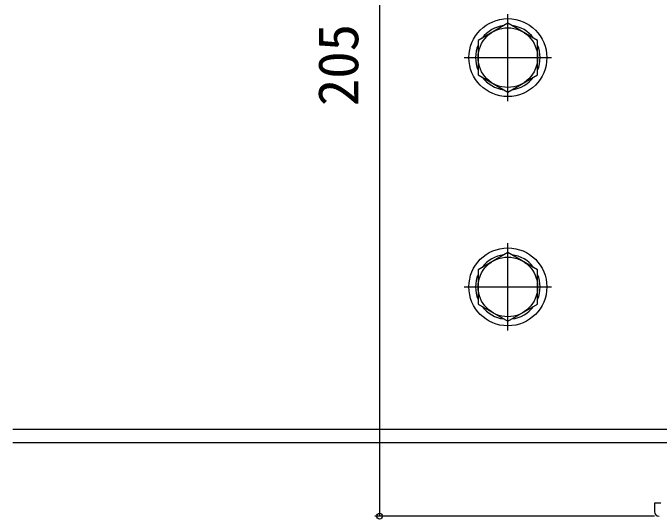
# Model space of a CAD drawing. Units: millimetres, scale not verified. Extents: x -525 to 525, y -782 to 778.
# Drawn here: x 15 to 156, y -468.4 to -358.1 of the extents above; entities that cross this region are included whole.
import ezdxf
from ezdxf.enums import TextEntityAlignment as Align

# ---------------------------------------------------------------- set-up
doc = ezdxf.new("R2010")
doc.units = ezdxf.units.MM
doc.header["$LTSCALE"] = 4
for name, color, linetype in [('0-2_YKK_11', 7, 'Continuous'), ('0-3_YKK_12', 2, 'Continuous'), ('0-4_YKK_13', 4, 'Continuous'), ('0-5_YKK_D', 6, 'Continuous')]:
    doc.layers.add(name, color=color, linetype=linetype)
doc.styles.add('ＭＳ ゴシック', font='')
doc.styles.get('ＭＳ ゴシック').set_extended_font_data('MS Gothic')

msp = doc.modelspace()

# ---------------------------------------------------------------- linework, layer by layer
at = {"layer": '0-2_YKK_11'}
msp.add_lwpolyline([(156.4, -465), (155, -465), (155, -466.8)], dxfattribs=at)
msp.add_arc((156, -466.8), 1, 180.00001, 269.99999, dxfattribs=at)
at = {"layer": '0-3_YKK_12'}
msp.add_line((175, -451.801), (15, -451.801), dxfattribs=at)
at = {"layer": '0-4_YKK_13'}
for p, q in [((123, -377.3), (123, -358.3)), ((113.5, -367.8), (132.5, -367.8)), ((123, -427.3), (123, -408.3)), ((113.5, -417.8), (132.5, -417.8)), ((15, -448.8), (193, -448.8))]:
    msp.add_line(p, q, dxfattribs=at)
for points in [[(123, -360.294), (116.5, -364.047), (116.5, -371.553), (123, -375.306), (129.5, -371.553), (129.5, -364.047)], [(123, -410.294), (116.5, -414.047), (116.5, -421.553), (123, -425.306), (129.5, -421.553), (129.5, -414.047)]]:
    msp.add_lwpolyline(points, close=True, dxfattribs=at)
for centre, radius in [((123, -367.8), 8.5), ((123, -367.8), 6.5), ((123, -417.8), 8.5), ((123, -417.8), 6.5)]:
    msp.add_circle(centre, radius, dxfattribs=at)
for centre, start, end in [((123, -367.8), 97.21814, 142.78186), ((123, -367.8), 37.21814, 82.78186), ((123, -367.8), 157.21814, 202.78186), ((123, -367.8), 337.21814, 22.78186), ((123, -367.8), 217.21814, 262.78186), ((123, -367.8), 277.21814, 322.78186), ((123, -417.8), 97.21814, 142.78186), ((123, -417.8), 37.21814, 82.78186), ((123, -417.8), 157.21814, 202.78186), ((123, -417.8), 337.21814, 22.78186), ((123, -417.8), 217.21814, 262.78186), ((123, -417.8), 277.21814, 322.78186)]:
    msp.add_arc(centre, 7.05, start, end, dxfattribs=at)
at = {"layer": '0-5_YKK_D'}
for p, q in [((95, -262.8), (95, -467.8)), ((155, -467.8), (94, -467.8))]:
    msp.add_line(p, q, dxfattribs=at)
msp.add_circle((95, -467.8), 0.637, dxfattribs=at)

# ---------------------------------------------------------------- texts
at = {"layer": '0-5_YKK_D', "style": 'ＭＳ ゴシック'}
msp.add_text('205', height=8.798, rotation=90, dxfattribs=at).set_placement((93, -378.391), align=Align.BOTTOM_LEFT)

doc.saveas('drawing.dxf')
